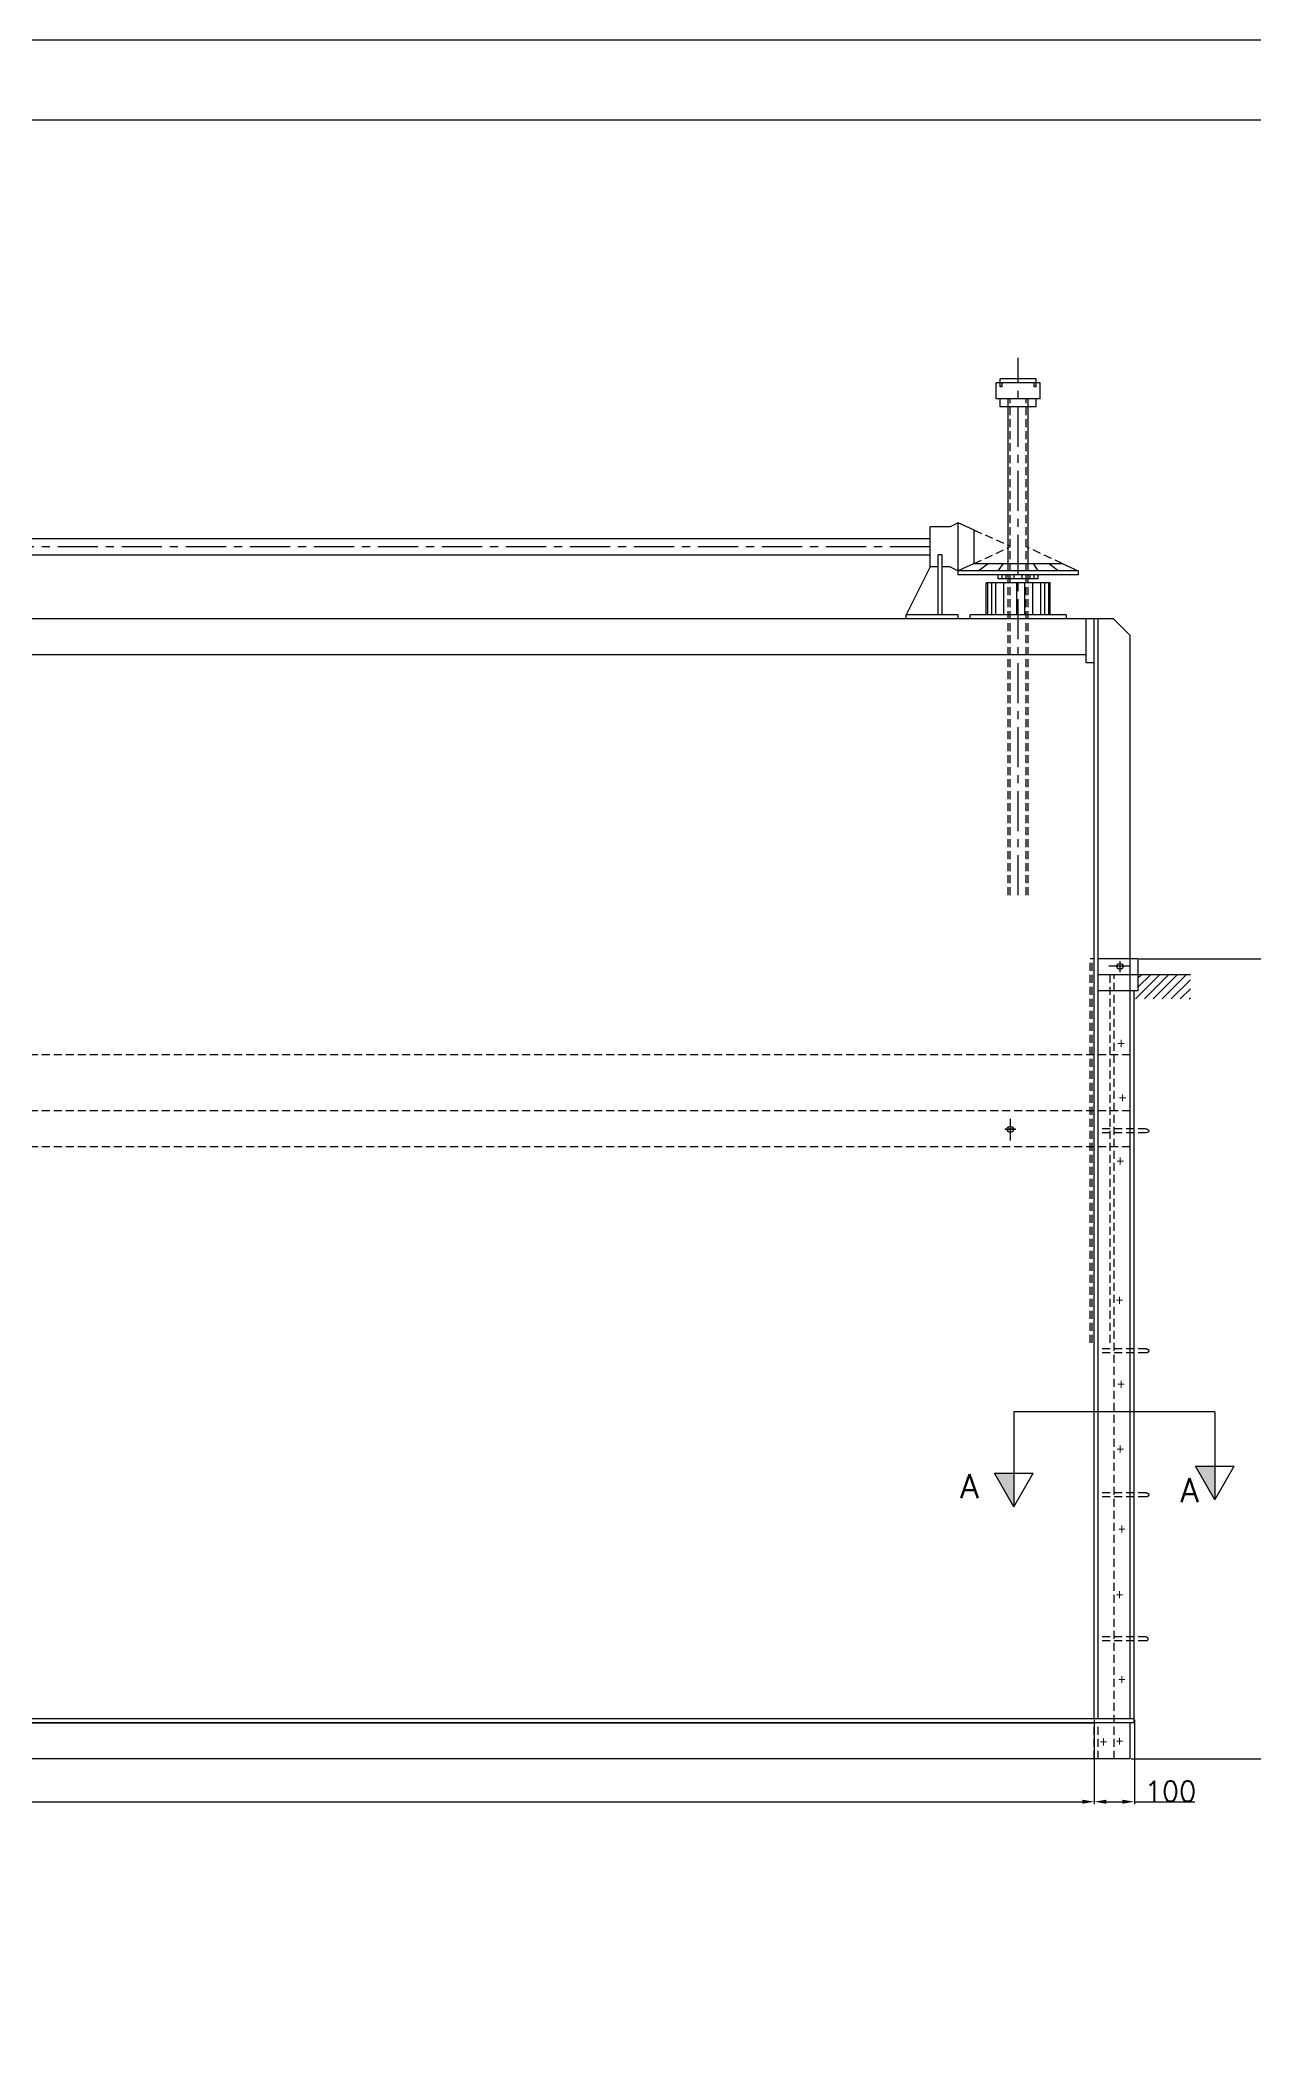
# Model space of a CAD drawing. Header units: metres. Extents: x 444 to 3227, y -3167 to -392.
# Drawn here: x 741.7 to 893.3, y -2073 to -1823.5 of the extents above; entities that cross this region are included whole.
import ezdxf

# ---------------------------------------------------------------- set-up
doc = ezdxf.new("R2010")
doc.units = ezdxf.units.M
doc.linetypes.add('CENTERX2', pattern=[4, 2.5, -0.5, 0.5, -0.5])
doc.linetypes.add('DASHEDX2', pattern=[1.5, 1, -0.5])
doc.layers.get('DEFPOINTS').update_dxf_attribs({"linetype": 'CONTINUOUS'})
for name, color, linetype in [('BANGUNAN', 7, 'CONTINUOUS'), ('DIMENSI', 7, 'CONTINUOUS'), ('KOP', 7, 'CONTINUOUS'), ('TEX', 7, 'CONTINUOUS')]:
    doc.layers.add(name, color=color, linetype=linetype)
doc.styles.get("Standard").update_dxf_attribs({"font": 'Simplex.shx', "height": 2.5})
doc.dimstyles.new('Skala 200', dxfattribs={"dimtxt": 0.2, "dimasz": 1.5, "dimexe": 0.3, "dimexo": 0.1, "dimgap": 0.05, "dimtad": 3, "dimtih": 1, "dimtoh": 1, "dimdec": 0, "dimlfac": 2, "dimzin": 0, "dimdsep": 46, "dimtxsty": 'Standard', "dimcen": -0.2, "dimclrd": 8, "dimclre": 8, "dimclrt": 10, "dimadec": 0, "dimazin": 0, "dimtfac": 1, "dimtdec": 0, "dimtofl": 0, "dimtmove": 0, "dimatfit": 3, "dimfxl": 1, "dimtolj": 1, "dimtzin": 0, "dimarcsym": 0})

# ---------------------------------------------------------------- blocks, each defined once
blk = doc.blocks.new('*D122')
at = {"layer": 'DEFPOINTS', "color": 0}
for p in [(573.43, -2038.36), (873.43, -2038.36), (873.43, -2043.71)]:
    blk.add_point(p, dxfattribs=at)
at = {"layer": 'DIMENSI', "color": 8, "lineweight": -2}
for p, q in [((573.43, -2038.46), (573.43, -2044.01)), ((873.43, -2038.46), (873.43, -2044.01)), ((574.93, -2043.71), (871.93, -2043.71))]:
    blk.add_line(p, q, dxfattribs=at)
at = {"layer": 'DIMENSI', "color": 8}
for points in [[(574.93, -2043.46), (574.93, -2043.96), (573.43, -2043.71)], [(871.93, -2043.46), (871.93, -2043.96), (873.43, -2043.71)]]:
    blk.add_solid(points, dxfattribs=at)
at = {"layer": 'DIMENSI', "color": 10, "insert": (723.43, -2042.41), "char_height": 2.5, "attachment_point": 5}
blk.add_mtext('\\A1;6000', dxfattribs=at)
blk = doc.blocks.new('*D146')
at = {"layer": 'DEFPOINTS', "color": 0}
for p in [(878.93, -1938.36), (877.93, -2038.36), (903.03, -2038.36)]:
    blk.add_point(p, dxfattribs=at)
at = {"layer": 'DIMENSI', "color": 8, "lineweight": -2}
for p, q in [((879.03, -1938.36), (903.33, -1938.36)), ((903.03, -1939.86), (903.03, -2036.86)), ((878.03, -2038.36), (903.33, -2038.36))]:
    blk.add_line(p, q, dxfattribs=at)
at = {"layer": 'DIMENSI', "color": 8}
for points in [[(902.78, -1939.86), (903.28, -1939.86), (903.03, -1938.36)], [(902.78, -2036.86), (903.28, -2036.86), (903.03, -2038.36)]]:
    blk.add_solid(points, dxfattribs=at)
at = {"layer": 'DIMENSI', "color": 10, "insert": (898.57, -1988.36), "char_height": 2.5, "attachment_point": 5}
blk.add_mtext('\\A1;2000', dxfattribs=at)
blk = doc.blocks.new('*D148')
at = {"layer": 'DEFPOINTS', "color": 0}
for p in [(873.43, -2033.36), (878.43, -2033.36), (878.43, -2043.71)]:
    blk.add_point(p, dxfattribs=at)
at = {"layer": 'DIMENSI', "color": 8, "lineweight": -2}
for p, q in [((873.43, -2033.46), (873.43, -2044.01)), ((878.43, -2033.46), (878.43, -2044.01)), ((874.93, -2043.71), (876.93, -2043.71)), ((878.43, -2043.71), (885.98, -2043.71))]:
    blk.add_line(p, q, dxfattribs=at)
at = {"layer": 'DIMENSI', "color": 8}
for points in [[(874.93, -2043.46), (874.93, -2043.96), (873.43, -2043.71)], [(876.93, -2043.46), (876.93, -2043.96), (878.43, -2043.71)]]:
    blk.add_solid(points, dxfattribs=at)
at = {"layer": 'DIMENSI', "color": 10, "insert": (882.95, -2042.41), "char_height": 2.5, "attachment_point": 5}
blk.add_mtext('\\A1;100', dxfattribs=at)

msp = doc.modelspace()

# ---------------------------------------------------------------- hatches: boundary and pattern name
at = {"layer": 'BANGUNAN'}
h = msp.add_hatch(dxfattribs=at)
h.set_pattern_fill('ANSI31', color=1, scale=0.25, style=0)
h.set_pattern_definition([(45, (289.0776, -2068.1139), (-0.561266, 0.561266), [])])
h.paths.add_polyline_path([(885.42763, -1943.36393), (885.42763, -1940.36393), (878.92763, -1940.36393), (878.92763, -1942.36393), (878.42763, -1942.36393), (878.42763, -1943.36393)])
at = {"layer": 'TEX'}
h = msp.add_hatch(color=2, dxfattribs=at)
h.paths.add_polyline_path([(863.37763, -2002.66393), (860.95276, -2002.66393), (863.37763, -2006.86393)])
h.paths.add_polyline_path([(888.47763, -2005.96393), (888.47763, -2001.76393), (886.05276, -2001.76393)])

# ---------------------------------------------------------------- linework, layer by layer
at = {"layer": 'BANGUNAN', "color": 1, "linetype": 'CENTERX2', "ltscale": 2}
for p, q in [((863.92763, -1930.39166), (863.92763, -1863.26663)), ((852.92763, -1886.86393), (723.42763, -1886.86393))]:
    msp.add_line(p, q, dxfattribs=at)
at = {"layer": 'BANGUNAN', "color": 2}
for p, q in [((866.17763, -1865.86393), (861.67763, -1865.86393)), ((861.67763, -1866.86393), (861.67763, -1865.86393)), ((861.67763, -1866.86393), (861.67763, -1865.86393)), ((866.17763, -1866.86393), (866.17763, -1865.86393)), ((866.17763, -1866.86393), (866.17763, -1865.86393)), ((866.67763, -1866.36393), (861.17763, -1866.36393)), ((861.17763, -1868.36393), (861.17763, -1866.36393)), ((866.67763, -1868.36393), (861.17763, -1868.36393)), ((861.92763, -1866.86393), (861.67763, -1866.86393)), ((861.67763, -1869.36393), (861.67763, -1868.36393)), ((861.92763, -1866.86393), (861.92763, -1866.36393)), ((862.67763, -1888.94085), (862.67763, -1868.36393)), ((865.17763, -1888.94085), (865.17763, -1868.36393)), ((865.92763, -1866.86393), (865.92763, -1866.36393)), ((866.17763, -1866.86393), (865.92763, -1866.86393)), ((866.17763, -1869.36393), (866.17763, -1868.36393)), ((866.67763, -1868.36393), (866.67763, -1866.36393)), ((866.17763, -1869.36393), (861.67763, -1869.36393)), ((852.92763, -1885.86393), (725.71892, -1885.86393)), ((852.92763, -1889.36393), (852.92763, -1884.36393)), ((855.42763, -1884.36393), (852.92763, -1884.36393)), ((856.42763, -1883.86393), (855.42763, -1884.36393)), ((858.42763, -1884.787), (856.42763, -1883.86393)), ((856.42763, -1890.36393), (856.42763, -1883.86393)), ((858.42763, -1888.94085), (858.42763, -1884.787)), ((726.34856, -1887.86393), (852.92763, -1887.86393)), ((853.92763, -1895.36393), (853.92763, -1887.86393)), ((854.42763, -1887.86393), (853.92763, -1887.86393)), ((854.42763, -1895.36393), (854.42763, -1887.86393)), ((852.92763, -1889.36393), (849.92763, -1895.36393)), ((853.92763, -1889.36393), (852.92763, -1889.36393)), ((855.42763, -1889.36393), (854.42763, -1889.36393)), ((855.42763, -1889.36393), (856.42763, -1889.86393)), ((858.42763, -1888.94085), (856.42763, -1889.86393)), ((871.42763, -1889.86393), (856.42763, -1889.86393)), ((871.42763, -1890.36393), (856.42763, -1890.36393)), ((858.42763, -1888.94085), (869.42763, -1888.94085)), ((858.92763, -1889.86393), (860.1584, -1888.94085)), ((861.42763, -1889.86393), (862.07378, -1888.94085)), ((861.42763, -1890.86393), (861.42763, -1890.36393)), ((866.42763, -1890.86393), (861.42763, -1890.86393)), ((861.92763, -1890.86393), (861.92763, -1890.36393)), ((862.42763, -1890.86393), (862.42763, -1890.36393)), ((862.92763, -1890.86393), (862.92763, -1890.36393)), ((863.42763, -1890.86393), (863.42763, -1890.36393)), ((864.42763, -1890.86393), (864.42763, -1890.36393)), ((864.92763, -1890.86393), (864.92763, -1890.36393)), ((865.42763, -1890.86393), (865.42763, -1890.36393)), ((866.42763, -1889.86393), (865.81224, -1888.94085)), ((865.92763, -1890.86393), (865.92763, -1890.36393)), ((866.42763, -1890.86393), (866.42763, -1890.36393)), ((868.92763, -1889.86393), (867.70678, -1888.94085)), ((869.42763, -1888.94085), (871.42763, -1889.86393)), ((871.42763, -1889.86393), (871.42763, -1890.36393)), ((867.92763, -1891.36393), (859.92763, -1891.36393)), ((859.92763, -1895.36393), (859.92763, -1891.36393)), ((860.12763, -1895.36393), (860.12763, -1891.36393)), ((860.62763, -1895.36393), (860.62763, -1891.36393)), ((861.12763, -1895.36393), (861.12763, -1891.36393)), ((862.12763, -1895.36393), (862.12763, -1891.36393)), ((863.72763, -1895.36393), (863.72763, -1891.36393)), ((864.72763, -1895.36393), (864.72763, -1891.36393)), ((865.72763, -1895.36393), (865.72763, -1891.36393)), ((866.72763, -1895.36393), (866.72763, -1891.36393)), ((867.22763, -1895.36393), (867.22763, -1891.36393)), ((867.72763, -1895.36393), (867.72763, -1891.36393)), ((867.92763, -1895.36393), (867.92763, -1891.36393)), ((856.42763, -1895.36393), (849.92763, -1895.36393)), ((849.92763, -1895.86393), (849.92763, -1895.36393)), ((856.42763, -1895.86393), (856.42763, -1895.36393)), ((869.92763, -1895.36393), (857.92763, -1895.36393)), ((857.92763, -1895.86393), (857.92763, -1895.36393)), ((872.42763, -1901.36393), (872.42763, -1895.86393)), ((873.42763, -2033.36393), (873.42763, -1895.86393)), ((873.92763, -2033.36393), (873.92763, -1895.86393)), ((872.42763, -1900.36393), (602.92763, -1900.36393)), ((873.42763, -1901.36393), (872.42763, -1901.36393)), ((873.42763, -1938.36393), (872.92763, -1938.36393)), ((878.92763, -1938.36393), (873.92763, -1938.36393)), ((885.42763, -1940.36393), (873.92763, -1940.36393)), ((878.92763, -1942.36393), (873.92763, -1942.36393)), ((878.42763, -2033.86393), (878.42763, -1942.36393)), ((878.42763, -2033.36393), (602.92763, -2033.36393)), ((878.42763, -2033.86393), (602.92763, -2033.86393))]:
    msp.add_line(p, q, dxfattribs=at)
at = {"layer": 'BANGUNAN', "color": 2, "linetype": 'DASHEDX2'}
for p, q in [((862.92763, -1930.40788), (862.92763, -1868.36393)), ((864.92763, -1930.40788), (864.92763, -1868.36393)), ((858.42763, -1884.787), (862.92763, -1886.76393)), ((858.42763, -1888.94085), (862.92763, -1886.86393)), ((858.42763, -1888.94085), (862.92763, -1886.86393)), ((869.42763, -1888.94085), (864.92763, -1886.86393)), ((862.67763, -1930.40788), (862.67763, -1888.94085)), ((865.17763, -1930.40788), (865.17763, -1888.94085)), ((872.92763, -1986.36393), (872.92763, -1938.36393)), ((873.17763, -1986.36393), (873.17763, -1938.36393)), ((875.42763, -1986.36393), (875.42763, -1940.36393)), ((875.92763, -2038.36393), (875.92763, -1940.36393)), ((877.92763, -1950.36393), (602.92763, -1950.36393)), ((877.92763, -1957.36393), (602.92763, -1957.36393)), ((879.92763, -1959.61393), (873.92763, -1959.61393)), ((879.92763, -1960.11393), (873.92763, -1960.11393)), ((877.92763, -1961.86393), (602.92763, -1961.86393)), ((879.92763, -1987.11393), (873.92763, -1987.11393)), ((879.92763, -1987.61393), (873.92763, -1987.61393)), ((879.92763, -2005.11393), (873.92763, -2005.11393)), ((879.92763, -2005.61393), (873.92763, -2005.61393)), ((879.92763, -2023.11393), (873.92763, -2023.11393)), ((879.92763, -2023.61393), (873.92763, -2023.61393)), ((873.42763, -2038.36393), (873.42763, -2033.86393)), ((873.92763, -2038.36393), (873.92763, -2033.86393))]:
    msp.add_line(p, q, dxfattribs=at)
at = {"layer": 'BANGUNAN', "color": 3}
for p, q in [((875.82763, -1895.86393), (602.92763, -1895.86393)), ((875.82763, -1895.86393), (877.92763, -1897.96393)), ((877.92763, -2033.36393), (877.92763, -1897.96393)), ((878.92763, -1942.36393), (878.92763, -1938.36393)), ((877.92763, -2038.36393), (877.92763, -2033.86393)), ((877.92763, -2038.36393), (602.92763, -2038.36393))]:
    msp.add_line(p, q, dxfattribs=at)
at = {"layer": 'BANGUNAN', "color": 1}
for p, q in [((877.82763, -1939.26393), (875.22763, -1939.26393)), ((876.62763, -1938.66393), (876.62763, -1940.01393)), ((862.92763, -1958.36393), (862.92763, -1961.06393)), ((862.92763, -1958.36393), (862.92763, -1961.06393)), ((863.52763, -1959.66393), (862.22763, -1959.66393)), ((862.32763, -1959.66393), (863.62763, -1959.66393))]:
    msp.add_line(p, q, dxfattribs=at)
for centre in [(876.62763, -1939.31393), (862.92763, -1959.66393)]:
    msp.add_circle(centre, 0.375, dxfattribs=at)
at = {"layer": 'BANGUNAN', "color": 2, "extrusion": (0, 0, -1)}
msp.add_ellipse((879.92763, -1959.86393), major_axis=(0.3, 0), ratio=0.833333333, start_param=4.71238898, end_param=7.853981634, dxfattribs=at)
at = {"layer": 'BANGUNAN', "color": 2, "linetype": 'DASHEDX2', "extrusion": (0, 0, -1)}
for centre, major_axis, ratio, start_param, end_param in [((879.92763, -1987.36393), (0.3, 0), 0.833333333, 4.71238898, 7.853981634), ((879.92763, -2005.36393), (0.3, 0), 0.833333333, 4.71238898, 7.853981634), ((879.92763, -2023.36393), (0, -0.25), 0.8, 3.141592654, 6.283185307)]:
    msp.add_ellipse(centre, major_axis=major_axis, ratio=ratio, start_param=start_param, end_param=end_param, dxfattribs=at)
at = {"layer": 'DIMENSI', "color": 2}
for p, q in [((869.92763, -1895.36393), (869.92763, -1895.86393)), ((573.42763, -2033.86393), (873.42763, -2033.86393))]:
    msp.add_line(p, q, dxfattribs=at)
at = {"layer": 'KOP', "color": 9}
msp.add_lwpolyline([(1295.44967, -1823.51517), (1295.44967, -2417.51517), (454.44967, -2417.51517), (454.44967, -1823.51517)], close=True, dxfattribs=at)
at = {"layer": 'KOP', "color": 130}
msp.add_lwpolyline([(504.44967, -2407.51517), (504.44967, -1833.51517), (1285.44967, -1833.51517), (1285.44967, -2407.51517)], close=True, dxfattribs=at)
at = {"layer": 'TEX', "color": 2}
for p, q in [((888.47763, -1994.96393), (863.37763, -1994.96393)), ((863.37763, -1994.96393), (863.37763, -2006.86393)), ((888.47763, -1994.96393), (888.47763, -2005.96393)), ((860.95276, -2002.66393), (865.8025, -2002.66393)), ((863.37763, -2006.86393), (860.95276, -2002.66393)), ((863.37763, -2006.86393), (865.8025, -2002.66393)), ((886.05276, -2001.76393), (890.9025, -2001.76393)), ((888.47763, -2005.96393), (886.05276, -2001.76393)), ((888.47763, -2005.96393), (890.9025, -2001.76393))]:
    msp.add_line(p, q, dxfattribs=at)

# ---------------------------------------------------------------- texts
at = {"layer": 'BANGUNAN', "color": 1, "text_generation_flag": 2}
for p in [(877.32763, -1949.36393), (877.52763, -1956.16393), (877.22763, -1964.06393), (877.12763, -1981.46393), (877.32763, -1991.96393), (877.22763, -2000.06393), (877.42763, -2010.06393), (877.12763, -2018.26393), (877.42763, -2028.86393), (875.12763, -2036.66393), (877.12763, -2036.56393)]:
    msp.add_text('+', height=1, dxfattribs=at).set_placement(p)
at = {"layer": 'TEX', "color": 4}
for p in [(856.67763, -2005.76393), (884.17763, -2006.26393)]:
    msp.add_text('A', height=3, dxfattribs=at).set_placement(p)

# ---------------------------------------------------------------- dimensions: what is measured, and where the dimension line sits
at = {"layer": 'DIMENSI', "color": 2}
dim = msp.add_linear_dim(base=(903.02763, -2038.36393), p1=(878.92763, -1938.36393), p2=(877.92763, -2038.36393), angle=90, text='2000', dimstyle='Skala 200', dxfattribs=at)
dim.commit()
dim.dimension.update_dxf_attribs({"geometry": '*D146', "text_midpoint": (898.57287, -1988.36393)})
for base, p1, p2, text, picture, middle in [((878.42763, -2043.71393), (873.42763, -2033.36393), (878.42763, -2033.36393), '100', '*D148', (882.95382, -2042.41393)), ((873.42763, -2043.71393), (573.42763, -2038.36393), (873.42763, -2038.36393), '6000', '*D122', (723.42763, -2042.41393))]:
    dim = msp.add_linear_dim(base=base, p1=p1, p2=p2, text=text, dimstyle='Skala 200', dxfattribs=at)
    dim.commit()
    dim.dimension.update_dxf_attribs({"geometry": picture, "text_midpoint": middle})

doc.saveas('drawing.dxf')
